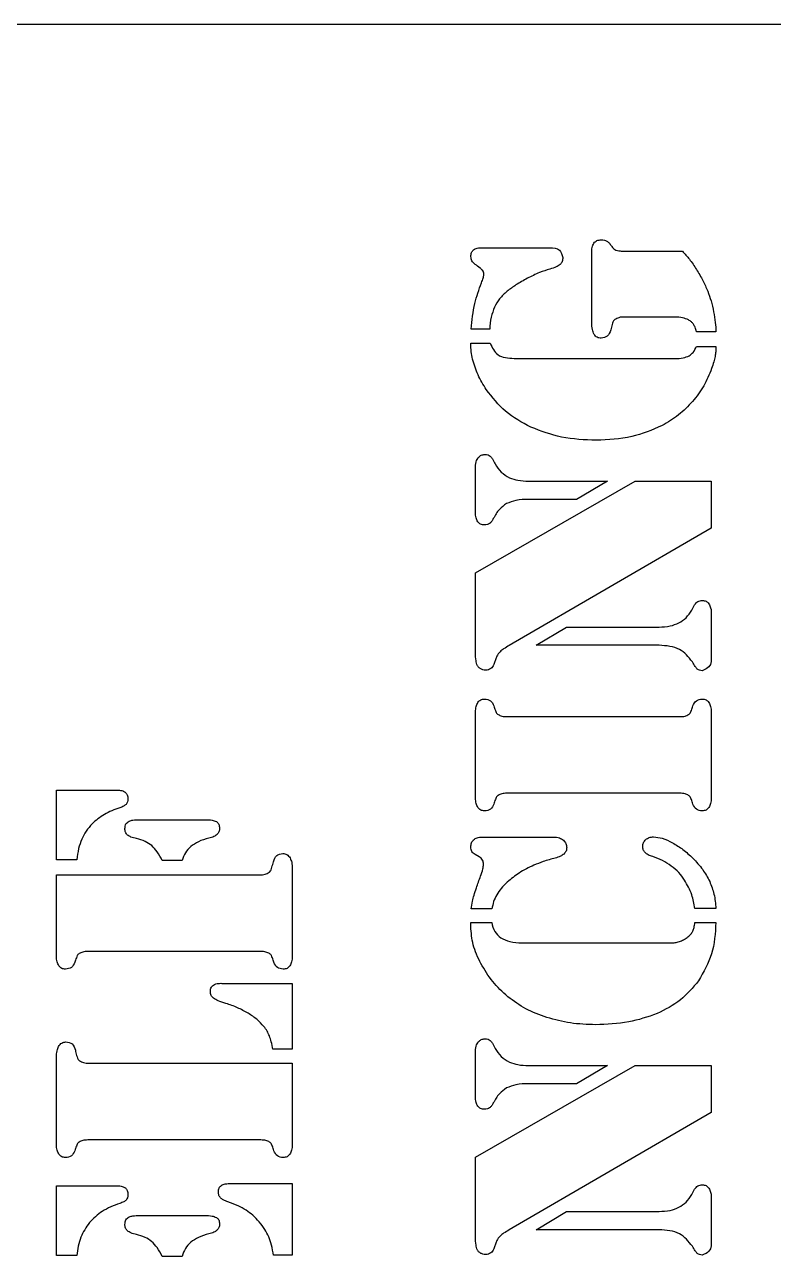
# Model space of a CAD drawing. Header units: millimetres. Extents: x -232 to 122, y -10 to 110.
# Drawn here: x -180.3 to -148.6, y 47.7 to 100 of the extents above; entities that cross this region are included whole.
import ezdxf

# ---------------------------------------------------------------- set-up
doc = ezdxf.new("R2010")
doc.units = ezdxf.units.MM
doc.layers.get('0').update_dxf_attribs({"linetype": 'CONTINUOUS'})

msp = doc.modelspace()

# ---------------------------------------------------------------- linework, layer by layer
for p, q in [((-110.519, 100), (-232.36, 100)), ((-160.923, 90.534), (-158.073, 90.534)), ((-156.286, 87.347), (-156.286, 90.27)), ((-154.938, 90.395), (-152.44, 90.395)), ((-152.755, 87.596), (-154.894, 87.596)), ((-160.615, 87.084), (-161.407, 87.084)), ((-151.018, 86.974), (-151.846, 86.974)), ((-161.414, 86.483), (-160.601, 86.483)), ((-151.846, 86.351), (-151.018, 86.351)), ((-159.575, 85.838), (-152.755, 85.838)), ((-161.216, 79.318), (-161.216, 81.15)), ((-161.216, 76.739), (-154.447, 80.637)), ((-158.96, 80.637), (-155.619, 80.637)), ((-155.619, 80.637), (-156.93, 79.86)), ((-154.447, 80.637), (-151.216, 80.637)), ((-151.216, 80.637), (-151.216, 78.637)), ((-156.93, 79.86), (-158.96, 79.86)), ((-151.216, 78.637), (-159.788, 73.662)), ((-161.216, 73.531), (-161.216, 76.739)), ((-152.044, 75.164), (-151.919, 75.384)), ((-151.216, 74.952), (-151.216, 73.259)), ((-158.645, 73.67), (-157.355, 74.446)), ((-157.355, 74.446), (-153.429, 74.446)), ((-153.429, 73.67), (-158.645, 73.67)), ((-160.337, 73.135), (-160.44, 72.857)), ((-161.216, 67.194), (-161.216, 70.842)), ((-159.883, 70.644), (-152.549, 70.644)), ((-151.216, 70.842), (-151.216, 67.194)), ((-178.996, 64.575), (-178.996, 67.527)), ((-178.996, 67.527), (-176.44, 67.527)), ((-152.549, 67.391), (-159.883, 67.391)), ((-175.48, 66.267), (-172.689, 66.267)), ((-160.952, 65.531), (-157.905, 65.531)), ((-178.139, 64.575), (-178.996, 64.575)), ((-173.663, 64.538), (-174.513, 64.538)), ((-161.062, 64.695), (-161.238, 64.791)), ((-178.996, 60.479), (-178.996, 63.93)), ((-178.996, 63.93), (-170.388, 63.93)), ((-168.996, 64.186), (-168.996, 60.479)), ((-160.52, 62.483), (-161.407, 62.483)), ((-151.018, 62.505), (-151.912, 62.505)), ((-161.421, 61.736), (-161.414, 61.904)), ((-161.414, 61.904), (-160.528, 61.904)), ((-151.912, 61.904), (-151.018, 61.904)), ((-170.33, 60.677), (-177.663, 60.677)), ((-159.245, 61.047), (-152.879, 61.047)), ((-171.978, 59.329), (-168.996, 59.329)), ((-168.996, 59.329), (-168.996, 56.531)), ((-168.996, 56.531), (-169.817, 56.531)), ((-178.996, 52.487), (-178.996, 56.194)), ((-177.612, 55.937), (-168.996, 55.937)), ((-168.996, 55.937), (-168.996, 52.487)), ((-161.216, 54.527), (-161.216, 56.358)), ((-161.216, 51.948), (-154.447, 55.846)), ((-158.96, 55.846), (-155.619, 55.846)), ((-155.619, 55.846), (-156.93, 55.069)), ((-154.447, 55.846), (-151.216, 55.846)), ((-151.216, 55.846), (-151.216, 53.846)), ((-156.93, 55.069), (-158.96, 55.069)), ((-151.216, 53.846), (-159.788, 48.871)), ((-170.33, 52.684), (-177.663, 52.684)), ((-161.216, 48.739), (-161.216, 51.948)), ((-178.996, 47.783), (-178.996, 50.736)), ((-178.996, 50.736), (-176.403, 50.736)), ((-171.582, 50.838), (-168.996, 50.838)), ((-168.996, 50.838), (-168.996, 47.791)), ((-152.044, 50.373), (-151.919, 50.593)), ((-158.645, 48.879), (-157.355, 49.655)), ((-157.355, 49.655), (-153.429, 49.655)), ((-151.216, 50.161), (-151.216, 48.468)), ((-175.48, 49.476), (-172.689, 49.476)), ((-153.429, 48.879), (-158.645, 48.879)), ((-160.337, 48.344), (-160.44, 48.065)), ((-178.139, 47.783), (-178.996, 47.783)), ((-173.663, 47.747), (-174.513, 47.747)), ((-168.996, 47.791), (-169.788, 47.791))]:
    msp.add_line(p, q)
for points, knots in [([(-161.414, 90.161), (-161.412, 90.222), (-161.407, 90.333), (-161.333, 90.414), (-161.3, 90.45)], [0, 0, 0, 0, 0.01772022, 0.03198774, 0.03198774, 0.03198774, 0.03198774]), ([(-161.3, 90.45), (-161.251, 90.474), (-161.133, 90.533), (-161, 90.534), (-160.923, 90.534)], [0, 0, 0, 0, 0.01637777, 0.03909469, 0.03909469, 0.03909469, 0.03909469]), ([(-158.073, 90.534), (-157.912, 90.527), (-157.623, 90.514), (-157.549, 90.243), (-157.517, 90.124)], [0, 0, 0, 0, 0.04299944, 0.07677077, 0.07677077, 0.07677077, 0.07677077]), ([(-156.286, 90.27), (-156.286, 90.366), (-156.285, 90.528), (-156.221, 90.675), (-156.194, 90.736)], [0, 0, 0, 0, 0.02820642, 0.04785289, 0.04785289, 0.04785289, 0.04785289]), ([(-156.194, 90.736), (-156.155, 90.775), (-156.068, 90.862), (-155.944, 90.868), (-155.876, 90.871)], [0, 0, 0, 0, 0.01614681, 0.03576398, 0.03576398, 0.03576398, 0.03576398]), ([(-155.876, 90.871), (-155.832, 90.87), (-155.752, 90.867), (-155.679, 90.832), (-155.645, 90.816)], [0, 0, 0, 0, 0.0128028, 0.02394109, 0.02394109, 0.02394109, 0.02394109]), ([(-155.645, 90.816), (-155.612, 90.792), (-155.537, 90.735), (-155.482, 90.658), (-155.451, 90.615)], [0, 0, 0, 0, 0.01222928, 0.02811847, 0.02811847, 0.02811847, 0.02811847]), ([(-155.451, 90.615), (-155.42, 90.572), (-155.368, 90.499), (-155.292, 90.451), (-155.26, 90.432)], [0, 0, 0, 0, 0.01547695, 0.02665533, 0.02665533, 0.02665533, 0.02665533]), ([(-155.26, 90.432), (-155.219, 90.421), (-155.113, 90.394), (-155.004, 90.395), (-154.938, 90.395)], [0, 0, 0, 0, 0.01275364, 0.03255499, 0.03255499, 0.03255499, 0.03255499]), ([(-161.231, 89.831), (-161.284, 89.876), (-161.387, 89.963), (-161.405, 90.097), (-161.414, 90.161)], [0, 0, 0, 0, 0.02021777, 0.03891869, 0.03891869, 0.03891869, 0.03891869]), ([(-157.517, 90.124), (-157.519, 90.062), (-157.524, 89.948), (-157.594, 89.86), (-157.626, 89.82)], [0, 0, 0, 0, 0.01806669, 0.03307731, 0.03307731, 0.03307731, 0.03307731]), ([(-152.44, 90.395), (-152.338, 90.284), (-152.117, 90.041), (-151.939, 89.764), (-151.843, 89.615)], [0, 0, 0, 0, 0.04518435, 0.09839924, 0.09839924, 0.09839924, 0.09839924]), ([(-160.919, 89.578), (-160.954, 89.61), (-161.053, 89.701), (-161.161, 89.78), (-161.231, 89.831)], [0, 0, 0, 0, 0.01413797, 0.0401288, 0.0401288, 0.0401288, 0.0401288]), ([(-160.967, 89.047), (-160.937, 89.113), (-160.887, 89.226), (-160.871, 89.348), (-160.865, 89.399)], [0, 0, 0, 0, 0.02156498, 0.03680075, 0.03680075, 0.03680075, 0.03680075]), ([(-160.865, 89.399), (-160.866, 89.434), (-160.868, 89.499), (-160.903, 89.554), (-160.919, 89.578)], [0, 0, 0, 0, 0.01043815, 0.01908416, 0.01908416, 0.01908416, 0.01908416]), ([(-158.059, 89.633), (-158.208, 89.585), (-158.538, 89.48), (-158.846, 89.323), (-159.015, 89.238)], [0, 0, 0, 0, 0.047003, 0.1036151, 0.1036151, 0.1036151, 0.1036151]), ([(-157.626, 89.82), (-157.68, 89.786), (-157.813, 89.699), (-157.966, 89.658), (-158.059, 89.633)], [0, 0, 0, 0, 0.01892532, 0.04733372, 0.04733372, 0.04733372, 0.04733372]), ([(-151.843, 89.615), (-151.748, 89.459), (-151.569, 89.162), (-151.429, 88.846), (-151.363, 88.695)], [0, 0, 0, 0, 0.0546003, 0.1038038, 0.1038038, 0.1038038, 0.1038038]), ([(-161.407, 87.084), (-161.367, 87.45), (-161.293, 88.121), (-161.069, 88.758), (-160.967, 89.047)], [0, 0, 0, 0, 0.1100325, 0.2017878, 0.2017878, 0.2017878, 0.2017878]), ([(-159.015, 89.238), (-159.18, 89.149), (-159.481, 88.987), (-159.753, 88.781), (-159.876, 88.688)], [0, 0, 0, 0, 0.0562814, 0.1022595, 0.1022595, 0.1022595, 0.1022595]), ([(-159.876, 88.688), (-159.988, 88.587), (-160.206, 88.393), (-160.346, 88.137), (-160.414, 88.014)], [0, 0, 0, 0, 0.0450042, 0.08683151, 0.08683151, 0.08683151, 0.08683151]), ([(-151.363, 88.695), (-151.313, 88.557), (-151.211, 88.271), (-151.147, 87.974), (-151.114, 87.82)], [0, 0, 0, 0, 0.04393047, 0.09110754, 0.09110754, 0.09110754, 0.09110754]), ([(-160.414, 88.014), (-160.466, 87.876), (-160.578, 87.576), (-160.602, 87.256), (-160.615, 87.084)], [0, 0, 0, 0, 0.04410486, 0.0956152, 0.0956152, 0.0956152, 0.0956152]), ([(-151.114, 87.82), (-151.086, 87.67), (-151.034, 87.39), (-151.023, 87.106), (-151.018, 86.974)], [0, 0, 0, 0, 0.04570756, 0.08524808, 0.08524808, 0.08524808, 0.08524808]), ([(-156.183, 86.86), (-156.213, 86.927), (-156.282, 87.082), (-156.284, 87.251), (-156.286, 87.347)], [0, 0, 0, 0, 0.02182175, 0.05023415, 0.05023415, 0.05023415, 0.05023415]), ([(-155.396, 87.384), (-155.406, 87.347), (-155.437, 87.236), (-155.463, 87.123), (-155.48, 87.047)], [0, 0, 0, 0, 0.01139713, 0.03474083, 0.03474083, 0.03474083, 0.03474083]), ([(-155.304, 87.487), (-155.326, 87.471), (-155.364, 87.443), (-155.386, 87.402), (-155.396, 87.384)], [0, 0, 0, 0, 0.00785659, 0.0139046, 0.0139046, 0.0139046, 0.0139046]), ([(-154.894, 87.596), (-154.978, 87.595), (-155.125, 87.593), (-155.25, 87.518), (-155.304, 87.487)], [0, 0, 0, 0, 0.02469541, 0.04312452, 0.04312452, 0.04312452, 0.04312452]), ([(-152.176, 87.472), (-152.261, 87.508), (-152.445, 87.587), (-152.646, 87.593), (-152.755, 87.596)], [0, 0, 0, 0, 0.02746175, 0.05966385, 0.05966385, 0.05966385, 0.05966385]), ([(-151.971, 87.292), (-151.998, 87.327), (-152.056, 87.399), (-152.135, 87.447), (-152.176, 87.472)], [0, 0, 0, 0, 0.01316457, 0.02744059, 0.02744059, 0.02744059, 0.02744059]), ([(-151.846, 86.974), (-151.862, 87.037), (-151.89, 87.149), (-151.946, 87.249), (-151.971, 87.292)], [0, 0, 0, 0, 0.01943768, 0.03434497, 0.03434497, 0.03434497, 0.03434497]), ([(-155.89, 86.695), (-155.95, 86.702), (-156.071, 86.717), (-156.146, 86.812), (-156.183, 86.86)], [0, 0, 0, 0, 0.01734646, 0.03489467, 0.03489467, 0.03489467, 0.03489467]), ([(-155.48, 87.047), (-155.517, 86.945), (-155.587, 86.748), (-155.792, 86.712), (-155.89, 86.695)], [0, 0, 0, 0, 0.03017055, 0.05797072, 0.05797072, 0.05797072, 0.05797072]), ([(-161.341, 85.809), (-161.362, 85.912), (-161.408, 86.135), (-161.412, 86.362), (-161.414, 86.483)], [0, 0, 0, 0, 0.03161618, 0.06792634, 0.06792634, 0.06792634, 0.06792634]), ([(-160.601, 86.483), (-160.508, 86.295), (-160.302, 85.881), (-159.832, 85.853), (-159.575, 85.838)], [0, 0, 0, 0, 0.0587278, 0.1298099, 0.1298099, 0.1298099, 0.1298099]), ([(-152.147, 85.948), (-152.088, 85.994), (-151.953, 86.101), (-151.885, 86.261), (-151.846, 86.351)], [0, 0, 0, 0, 0.02204069, 0.05096839, 0.05096839, 0.05096839, 0.05096839]), ([(-151.018, 86.351), (-151.02, 86.276), (-151.022, 86.132), (-151.044, 85.99), (-151.055, 85.923)], [0, 0, 0, 0, 0.02245482, 0.04305982, 0.04305982, 0.04305982, 0.04305982]), ([(-160.762, 84.52), (-160.887, 84.723), (-161.135, 85.128), (-161.272, 85.583), (-161.341, 85.809)], [0, 0, 0, 0, 0.0712455, 0.1418533, 0.1418533, 0.1418533, 0.1418533]), ([(-152.755, 85.838), (-152.637, 85.84), (-152.427, 85.843), (-152.232, 85.916), (-152.147, 85.948)], [0, 0, 0, 0, 0.0350893, 0.0621966, 0.0621966, 0.0621966, 0.0621966]), ([(-151.055, 85.923), (-151.072, 85.847), (-151.112, 85.672), (-151.169, 85.502), (-151.202, 85.406)], [0, 0, 0, 0, 0.02327702, 0.05371609, 0.05371609, 0.05371609, 0.05371609]), ([(-151.202, 85.406), (-151.301, 85.155), (-151.502, 84.652), (-151.838, 84.227), (-152.007, 84.014)], [0, 0, 0, 0, 0.0804872, 0.1616052, 0.1616052, 0.1616052, 0.1616052]), ([(-158.865, 82.922), (-159.244, 83.125), (-159.989, 83.524), (-160.507, 84.191), (-160.762, 84.52)], [0, 0, 0, 0, 0.127394, 0.2505025, 0.2505025, 0.2505025, 0.2505025]), ([(-152.007, 84.014), (-152.198, 83.815), (-152.583, 83.413), (-153.062, 83.131), (-153.304, 82.988)], [0, 0, 0, 0, 0.0822597, 0.1660274, 0.1660274, 0.1660274, 0.1660274]), ([(-156.095, 82.366), (-156.592, 82.385), (-157.545, 82.422), (-158.437, 82.76), (-158.865, 82.922)], [0, 0, 0, 0, 0.1479091, 0.2841373, 0.2841373, 0.2841373, 0.2841373]), ([(-153.304, 82.988), (-153.727, 82.807), (-154.618, 82.425), (-155.587, 82.386), (-156.095, 82.366)], [0, 0, 0, 0, 0.1369633, 0.2881334, 0.2881334, 0.2881334, 0.2881334]), ([(-161.216, 81.15), (-161.217, 81.256), (-161.219, 81.431), (-161.133, 81.581), (-161.099, 81.64)], [0, 0, 0, 0, 0.03109039, 0.05124095, 0.05124095, 0.05124095, 0.05124095]), ([(-161.099, 81.64), (-161.059, 81.677), (-160.979, 81.748), (-160.873, 81.759), (-160.821, 81.765)], [0, 0, 0, 0, 0.01586265, 0.03120038, 0.03120038, 0.03120038, 0.03120038]), ([(-160.821, 81.765), (-160.774, 81.764), (-160.691, 81.761), (-160.621, 81.716), (-160.59, 81.695)], [0, 0, 0, 0, 0.01357352, 0.0245144, 0.0245144, 0.0245144, 0.0245144]), ([(-160.59, 81.695), (-160.558, 81.657), (-160.475, 81.555), (-160.417, 81.436), (-160.381, 81.362)], [0, 0, 0, 0, 0.01489104, 0.03944073, 0.03944073, 0.03944073, 0.03944073]), ([(-160.381, 81.362), (-160.305, 81.24), (-160.152, 80.993), (-159.9, 80.849), (-159.773, 80.776)], [0, 0, 0, 0, 0.0423095, 0.08564322, 0.08564322, 0.08564322, 0.08564322]), ([(-159.773, 80.776), (-159.656, 80.736), (-159.393, 80.644), (-159.115, 80.64), (-158.96, 80.637)], [0, 0, 0, 0, 0.03685718, 0.08295939, 0.08295939, 0.08295939, 0.08295939]), ([(-159.901, 79.681), (-160.009, 79.604), (-160.244, 79.436), (-160.385, 79.184), (-160.462, 79.047)], [0, 0, 0, 0, 0.03917444, 0.08552655, 0.08552655, 0.08552655, 0.08552655]), ([(-158.96, 79.86), (-159.143, 79.857), (-159.468, 79.853), (-159.77, 79.733), (-159.901, 79.681)], [0, 0, 0, 0, 0.05448907, 0.09653751, 0.09653751, 0.09653751, 0.09653751]), ([(-161.125, 78.904), (-161.151, 78.959), (-161.214, 79.089), (-161.215, 79.234), (-161.216, 79.318)], [0, 0, 0, 0, 0.01811167, 0.04285123, 0.04285123, 0.04285123, 0.04285123]), ([(-160.835, 78.776), (-160.896, 78.78), (-161.009, 78.787), (-161.088, 78.867), (-161.125, 78.904)], [0, 0, 0, 0, 0.01742193, 0.03265346, 0.03265346, 0.03265346, 0.03265346]), ([(-160.462, 79.047), (-160.484, 79.002), (-160.524, 78.921), (-160.59, 78.861), (-160.619, 78.835)], [0, 0, 0, 0, 0.01506181, 0.02665279, 0.02665279, 0.02665279, 0.02665279]), ([(-160.619, 78.835), (-160.65, 78.818), (-160.718, 78.781), (-160.794, 78.778), (-160.835, 78.776)], [0, 0, 0, 0, 0.01057259, 0.02265808, 0.02265808, 0.02265808, 0.02265808]), ([(-151.919, 75.384), (-151.878, 75.44), (-151.796, 75.551), (-151.658, 75.567), (-151.59, 75.575)], [0, 0, 0, 0, 0.01981856, 0.03963004, 0.03963004, 0.03963004, 0.03963004]), ([(-151.59, 75.575), (-151.536, 75.568), (-151.426, 75.556), (-151.35, 75.476), (-151.311, 75.435)], [0, 0, 0, 0, 0.01577334, 0.03202379, 0.03202379, 0.03202379, 0.03202379]), ([(-151.311, 75.435), (-151.284, 75.376), (-151.213, 75.224), (-151.215, 75.055), (-151.216, 74.952)], [0, 0, 0, 0, 0.01931816, 0.04981439, 0.04981439, 0.04981439, 0.04981439]), ([(-152.586, 74.618), (-152.48, 74.686), (-152.259, 74.828), (-152.117, 75.049), (-152.044, 75.164)], [0, 0, 0, 0, 0.03738144, 0.07774798, 0.07774798, 0.07774798, 0.07774798]), ([(-153.429, 74.446), (-153.271, 74.451), (-152.979, 74.459), (-152.71, 74.568), (-152.586, 74.618)], [0, 0, 0, 0, 0.04690123, 0.08660535, 0.08660535, 0.08660535, 0.08660535]), ([(-161.165, 72.857), (-161.18, 72.933), (-161.222, 73.156), (-161.218, 73.382), (-161.216, 73.531)], [0, 0, 0, 0, 0.02339533, 0.06773588, 0.06773588, 0.06773588, 0.06773588]), ([(-160.176, 73.399), (-160.21, 73.361), (-160.281, 73.284), (-160.318, 73.186), (-160.337, 73.135)], [0, 0, 0, 0, 0.01510258, 0.03116955, 0.03116955, 0.03116955, 0.03116955]), ([(-159.788, 73.662), (-159.868, 73.616), (-160.004, 73.537), (-160.126, 73.439), (-160.176, 73.399)], [0, 0, 0, 0, 0.02780098, 0.04699682, 0.04699682, 0.04699682, 0.04699682]), ([(-152.015, 72.966), (-152.182, 73.171), (-152.544, 73.614), (-153.119, 73.65), (-153.429, 73.67)], [0, 0, 0, 0, 0.0760338, 0.16443, 0.16443, 0.16443, 0.16443]), ([(-151.216, 73.259), (-151.213, 73.068), (-151.208, 72.753), (-151.487, 72.638), (-151.597, 72.593)], [0, 0, 0, 0, 0.05089915, 0.08397621, 0.08397621, 0.08397621, 0.08397621]), ([(-161.015, 72.681), (-161.047, 72.704), (-161.112, 72.751), (-161.147, 72.822), (-161.165, 72.857)], [0, 0, 0, 0, 0.01188962, 0.02343318, 0.02343318, 0.02343318, 0.02343318]), ([(-160.784, 72.615), (-160.825, 72.618), (-160.906, 72.623), (-160.979, 72.662), (-161.015, 72.681)], [0, 0, 0, 0, 0.01210906, 0.02424314, 0.02424314, 0.02424314, 0.02424314]), ([(-160.571, 72.681), (-160.604, 72.662), (-160.67, 72.623), (-160.746, 72.618), (-160.784, 72.615)], [0, 0, 0, 0, 0.01122168, 0.02251481, 0.02251481, 0.02251481, 0.02251481]), ([(-160.44, 72.857), (-160.454, 72.822), (-160.484, 72.752), (-160.542, 72.705), (-160.571, 72.681)], [0, 0, 0, 0, 0.01114099, 0.0222816, 0.0222816, 0.0222816, 0.0222816]), ([(-151.806, 72.662), (-151.837, 72.699), (-151.918, 72.792), (-151.978, 72.9), (-152.015, 72.966)], [0, 0, 0, 0, 0.01431621, 0.03696363, 0.03696363, 0.03696363, 0.03696363]), ([(-151.597, 72.593), (-151.638, 72.595), (-151.714, 72.599), (-151.777, 72.642), (-151.806, 72.662)], [0, 0, 0, 0, 0.01194062, 0.02240197, 0.02240197, 0.02240197, 0.02240197]), ([(-161.216, 70.842), (-161.214, 70.921), (-161.211, 71.065), (-161.146, 71.192), (-161.117, 71.249)], [0, 0, 0, 0, 0.0234822, 0.04231246, 0.04231246, 0.04231246, 0.04231246]), ([(-161.117, 71.249), (-161.08, 71.29), (-161.005, 71.375), (-160.892, 71.386), (-160.835, 71.391)], [0, 0, 0, 0, 0.01608429, 0.03268187, 0.03268187, 0.03268187, 0.03268187]), ([(-160.835, 71.391), (-160.744, 71.379), (-160.558, 71.353), (-160.479, 71.184), (-160.44, 71.098)], [0, 0, 0, 0, 0.0259634, 0.05237779, 0.05237779, 0.05237779, 0.05237779]), ([(-160.44, 71.098), (-160.419, 71.034), (-160.387, 70.94), (-160.352, 70.846), (-160.341, 70.816)], [0, 0, 0, 0, 0.02021328, 0.02989163, 0.02989163, 0.02989163, 0.02989163]), ([(-152.092, 70.816), (-152.08, 70.846), (-152.045, 70.94), (-152.014, 71.034), (-151.993, 71.098)], [0, 0, 0, 0, 0.00967831, 0.02989162, 0.02989162, 0.02989162, 0.02989162]), ([(-151.993, 71.098), (-151.953, 71.184), (-151.874, 71.353), (-151.689, 71.379), (-151.597, 71.391)], [0, 0, 0, 0, 0.02641413, 0.05237771, 0.05237771, 0.05237771, 0.05237771]), ([(-151.597, 71.391), (-151.54, 71.386), (-151.427, 71.375), (-151.352, 71.29), (-151.315, 71.249)], [0, 0, 0, 0, 0.01659753, 0.03268198, 0.03268198, 0.03268198, 0.03268198]), ([(-151.315, 71.249), (-151.286, 71.192), (-151.222, 71.065), (-151.218, 70.921), (-151.216, 70.842)], [0, 0, 0, 0, 0.01883048, 0.04231244, 0.04231244, 0.04231244, 0.04231244]), ([(-160.341, 70.816), (-160.331, 70.802), (-160.309, 70.768), (-160.276, 70.745), (-160.256, 70.732)], [0, 0, 0, 0, 0.00511032, 0.01201815, 0.01201815, 0.01201815, 0.01201815]), ([(-160.256, 70.732), (-160.207, 70.707), (-160.09, 70.647), (-159.958, 70.645), (-159.883, 70.644)], [0, 0, 0, 0, 0.01656975, 0.03883958, 0.03883958, 0.03883958, 0.03883958]), ([(-152.549, 70.644), (-152.474, 70.645), (-152.342, 70.647), (-152.226, 70.707), (-152.176, 70.732)], [0, 0, 0, 0, 0.02226984, 0.03883953, 0.03883953, 0.03883953, 0.03883953]), ([(-152.176, 70.732), (-152.157, 70.745), (-152.123, 70.768), (-152.101, 70.802), (-152.092, 70.816)], [0, 0, 0, 0, 0.00690793, 0.01201813, 0.01201813, 0.01201813, 0.01201813]), ([(-176.44, 67.527), (-176.366, 67.526), (-176.239, 67.525), (-176.128, 67.464), (-176.081, 67.439)], [0, 0, 0, 0, 0.02154093, 0.03744125, 0.03744125, 0.03744125, 0.03744125]), ([(-176.081, 67.439), (-176.049, 67.402), (-175.978, 67.321), (-175.973, 67.213), (-175.971, 67.153)], [0, 0, 0, 0, 0.0141797, 0.03143293, 0.03143293, 0.03143293, 0.03143293]), ([(-176.048, 66.923), (-176.081, 66.895), (-176.158, 66.83), (-176.254, 66.798), (-176.308, 66.78)], [0, 0, 0, 0, 0.01294876, 0.02990419, 0.02990419, 0.02990419, 0.02990419]), ([(-175.971, 67.153), (-175.973, 67.108), (-175.977, 67.024), (-176.025, 66.955), (-176.048, 66.923)], [0, 0, 0, 0, 0.01323536, 0.02476472, 0.02476472, 0.02476472, 0.02476472]), ([(-161.117, 66.787), (-161.146, 66.844), (-161.211, 66.971), (-161.214, 67.114), (-161.216, 67.194)], [0, 0, 0, 0, 0.01883048, 0.04231244, 0.04231244, 0.04231244, 0.04231244]), ([(-160.44, 66.937), (-160.479, 66.852), (-160.558, 66.682), (-160.744, 66.657), (-160.835, 66.644)], [0, 0, 0, 0, 0.02641419, 0.05237766, 0.05237766, 0.05237766, 0.05237766]), ([(-160.341, 67.219), (-160.352, 67.189), (-160.387, 67.096), (-160.419, 67.001), (-160.44, 66.937)], [0, 0, 0, 0, 0.00967835, 0.02989163, 0.02989163, 0.02989163, 0.02989163]), ([(-160.256, 67.303), (-160.276, 67.29), (-160.309, 67.267), (-160.331, 67.234), (-160.341, 67.219)], [0, 0, 0, 0, 0.00690783, 0.01201815, 0.01201815, 0.01201815, 0.01201815]), ([(-159.883, 67.391), (-159.958, 67.39), (-160.09, 67.389), (-160.207, 67.329), (-160.256, 67.303)], [0, 0, 0, 0, 0.0222699, 0.03883959, 0.03883959, 0.03883959, 0.03883959]), ([(-152.176, 67.303), (-152.226, 67.329), (-152.342, 67.389), (-152.474, 67.39), (-152.549, 67.391)], [0, 0, 0, 0, 0.01656969, 0.03883953, 0.03883953, 0.03883953, 0.03883953]), ([(-152.092, 67.219), (-152.101, 67.234), (-152.123, 67.267), (-152.157, 67.29), (-152.176, 67.303)], [0, 0, 0, 0, 0.00511051, 0.01201824, 0.01201824, 0.01201824, 0.01201824]), ([(-151.993, 66.937), (-152.014, 67.001), (-152.045, 67.096), (-152.08, 67.189), (-152.092, 67.219)], [0, 0, 0, 0, 0.02021332, 0.02989162, 0.02989162, 0.02989162, 0.02989162]), ([(-151.597, 66.644), (-151.689, 66.657), (-151.874, 66.682), (-151.953, 66.852), (-151.993, 66.937)], [0, 0, 0, 0, 0.0259634, 0.05237779, 0.05237779, 0.05237779, 0.05237779]), ([(-151.216, 67.194), (-151.218, 67.114), (-151.222, 66.971), (-151.286, 66.844), (-151.315, 66.787)], [0, 0, 0, 0, 0.0234822, 0.04231246, 0.04231246, 0.04231246, 0.04231246]), ([(-176.967, 66.494), (-177.062, 66.435), (-177.247, 66.32), (-177.404, 66.171), (-177.48, 66.098)], [0, 0, 0, 0, 0.0335261, 0.06491896, 0.06491896, 0.06491896, 0.06491896]), ([(-176.308, 66.78), (-176.424, 66.741), (-176.652, 66.665), (-176.863, 66.55), (-176.967, 66.494)], [0, 0, 0, 0, 0.03667817, 0.07198054, 0.07198054, 0.07198054, 0.07198054]), ([(-160.835, 66.644), (-160.892, 66.65), (-161.005, 66.661), (-161.08, 66.745), (-161.117, 66.787)], [0, 0, 0, 0, 0.01659753, 0.03268198, 0.03268198, 0.03268198, 0.03268198]), ([(-151.315, 66.787), (-151.352, 66.745), (-151.427, 66.661), (-151.54, 66.65), (-151.597, 66.644)], [0, 0, 0, 0, 0.0160842, 0.0326819, 0.0326819, 0.0326819, 0.0326819]), ([(-177.48, 66.098), (-177.571, 65.997), (-177.751, 65.798), (-177.869, 65.557), (-177.927, 65.439)], [0, 0, 0, 0, 0.0407339, 0.07999528, 0.07999528, 0.07999528, 0.07999528]), ([(-176.095, 65.893), (-176.089, 65.964), (-176.077, 66.101), (-175.966, 66.178), (-175.912, 66.216)], [0, 0, 0, 0, 0.0203032, 0.0388447, 0.0388447, 0.0388447, 0.0388447]), ([(-175.989, 65.622), (-176.02, 65.659), (-176.086, 65.737), (-176.092, 65.839), (-176.095, 65.893)], [0, 0, 0, 0, 0.01402181, 0.02981448, 0.02981448, 0.02981448, 0.02981448]), ([(-175.912, 66.216), (-175.861, 66.23), (-175.72, 66.27), (-175.573, 66.268), (-175.48, 66.267)], [0, 0, 0, 0, 0.01603592, 0.04372127, 0.04372127, 0.04372127, 0.04372127]), ([(-172.689, 66.267), (-172.59, 66.267), (-172.427, 66.268), (-172.274, 66.212), (-172.213, 66.19)], [0, 0, 0, 0, 0.02918429, 0.04856123, 0.04856123, 0.04856123, 0.04856123]), ([(-172.213, 66.19), (-172.174, 66.156), (-172.09, 66.082), (-172.084, 65.969), (-172.081, 65.908)], [0, 0, 0, 0, 0.01471641, 0.03233534, 0.03233534, 0.03233534, 0.03233534]), ([(-172.081, 65.908), (-172.084, 65.856), (-172.09, 65.757), (-172.153, 65.68), (-172.183, 65.644)], [0, 0, 0, 0, 0.01523554, 0.02895091, 0.02895091, 0.02895091, 0.02895091]), ([(-177.927, 65.439), (-177.975, 65.308), (-178.077, 65.028), (-178.118, 64.732), (-178.139, 64.575)], [0, 0, 0, 0, 0.04164271, 0.089248, 0.089248, 0.089248, 0.089248]), ([(-175.604, 65.468), (-175.685, 65.486), (-175.823, 65.515), (-175.94, 65.591), (-175.989, 65.622)], [0, 0, 0, 0, 0.0244909, 0.041722, 0.041722, 0.041722, 0.041722]), ([(-174.956, 65.172), (-175.047, 65.235), (-175.245, 65.374), (-175.479, 65.435), (-175.604, 65.468)], [0, 0, 0, 0, 0.0331105, 0.07179915, 0.07179915, 0.07179915, 0.07179915]), ([(-172.528, 65.49), (-172.681, 65.447), (-172.959, 65.368), (-173.197, 65.205), (-173.304, 65.131)], [0, 0, 0, 0, 0.04732268, 0.08605392, 0.08605392, 0.08605392, 0.08605392]), ([(-172.183, 65.644), (-172.228, 65.613), (-172.332, 65.54), (-172.456, 65.508), (-172.528, 65.49)], [0, 0, 0, 0, 0.01621064, 0.03798776, 0.03798776, 0.03798776, 0.03798776]), ([(-161.414, 65.12), (-161.41, 65.181), (-161.404, 65.295), (-161.331, 65.383), (-161.297, 65.424)], [0, 0, 0, 0, 0.01773464, 0.03335553, 0.03335553, 0.03335553, 0.03335553]), ([(-161.297, 65.424), (-161.25, 65.455), (-161.146, 65.524), (-161.021, 65.528), (-160.952, 65.531)], [0, 0, 0, 0, 0.01651723, 0.03665645, 0.03665645, 0.03665645, 0.03665645]), ([(-157.905, 65.531), (-157.818, 65.528), (-157.662, 65.524), (-157.535, 65.437), (-157.48, 65.399)], [0, 0, 0, 0, 0.02548884, 0.04534337, 0.04534337, 0.04534337, 0.04534337]), ([(-157.48, 65.399), (-157.441, 65.354), (-157.367, 65.267), (-157.354, 65.154), (-157.348, 65.098)], [0, 0, 0, 0, 0.01722497, 0.03349667, 0.03349667, 0.03349667, 0.03349667]), ([(-154.125, 65.135), (-154.119, 65.191), (-154.108, 65.304), (-154.031, 65.387), (-153.993, 65.428)], [0, 0, 0, 0, 0.01645081, 0.03293441, 0.03293441, 0.03293441, 0.03293441]), ([(-153.993, 65.428), (-153.945, 65.462), (-153.847, 65.533), (-153.725, 65.541), (-153.663, 65.545)], [0, 0, 0, 0, 0.01724441, 0.03561154, 0.03561154, 0.03561154, 0.03561154]), ([(-153.663, 65.545), (-153.54, 65.53), (-153.258, 65.496), (-153.006, 65.366), (-152.865, 65.292)], [0, 0, 0, 0, 0.03699058, 0.08435576, 0.08435576, 0.08435576, 0.08435576]), ([(-174.513, 64.538), (-174.577, 64.668), (-174.693, 64.901), (-174.875, 65.088), (-174.956, 65.172)], [0, 0, 0, 0, 0.04310564, 0.07774604, 0.07774604, 0.07774604, 0.07774604]), ([(-173.304, 65.131), (-173.387, 65.049), (-173.556, 64.881), (-173.627, 64.654), (-173.663, 64.538)], [0, 0, 0, 0, 0.03454627, 0.07029108, 0.07029108, 0.07029108, 0.07029108]), ([(-169.795, 64.487), (-169.76, 64.589), (-169.694, 64.786), (-169.49, 64.821), (-169.392, 64.838)], [0, 0, 0, 0, 0.02990715, 0.05753378, 0.05753378, 0.05753378, 0.05753378]), ([(-169.392, 64.838), (-169.331, 64.829), (-169.202, 64.809), (-169.125, 64.703), (-169.084, 64.648)], [0, 0, 0, 0, 0.01786249, 0.03755456, 0.03755456, 0.03755456, 0.03755456]), ([(-161.238, 64.791), (-161.289, 64.829), (-161.399, 64.91), (-161.409, 65.047), (-161.414, 65.12)], [0, 0, 0, 0, 0.01826443, 0.03906368, 0.03906368, 0.03906368, 0.03906368]), ([(-157.462, 64.816), (-157.51, 64.781), (-157.622, 64.701), (-157.756, 64.665), (-157.832, 64.644)], [0, 0, 0, 0, 0.01775584, 0.04109753, 0.04109753, 0.04109753, 0.04109753]), ([(-157.348, 65.098), (-157.352, 65.043), (-157.36, 64.937), (-157.428, 64.856), (-157.462, 64.816)], [0, 0, 0, 0, 0.01609478, 0.03110679, 0.03110679, 0.03110679, 0.03110679]), ([(-154.026, 64.875), (-154.055, 64.911), (-154.115, 64.988), (-154.121, 65.085), (-154.125, 65.135)], [0, 0, 0, 0, 0.01364012, 0.02840879, 0.02840879, 0.02840879, 0.02840879]), ([(-153.692, 64.703), (-153.761, 64.725), (-153.882, 64.764), (-153.983, 64.842), (-154.026, 64.875)], [0, 0, 0, 0, 0.02157947, 0.03776174, 0.03776174, 0.03776174, 0.03776174]), ([(-152.865, 65.292), (-152.71, 65.201), (-152.399, 65.017), (-152.134, 64.769), (-152, 64.644)], [0, 0, 0, 0, 0.0534983, 0.1083479, 0.1083479, 0.1083479, 0.1083479]), ([(-169.886, 64.15), (-169.876, 64.186), (-169.843, 64.298), (-169.814, 64.411), (-169.795, 64.487)], [0, 0, 0, 0, 0.01144706, 0.03492495, 0.03492495, 0.03492495, 0.03492495]), ([(-169.084, 64.648), (-169.059, 64.587), (-168.997, 64.44), (-168.997, 64.28), (-168.996, 64.186)], [0, 0, 0, 0, 0.0196379, 0.04738116, 0.04738116, 0.04738116, 0.04738116]), ([(-160.872, 64.373), (-160.88, 64.44), (-160.897, 64.575), (-161.007, 64.655), (-161.062, 64.695)], [0, 0, 0, 0, 0.01927887, 0.03897075, 0.03897075, 0.03897075, 0.03897075]), ([(-161.004, 63.875), (-160.966, 63.978), (-160.907, 64.14), (-160.881, 64.31), (-160.872, 64.373)], [0, 0, 0, 0, 0.03266836, 0.05163831, 0.05163831, 0.05163831, 0.05163831]), ([(-158.74, 64.344), (-158.956, 64.24), (-159.36, 64.045), (-159.706, 63.759), (-159.868, 63.626)], [0, 0, 0, 0, 0.0714503, 0.1341635, 0.1341635, 0.1341635, 0.1341635]), ([(-157.832, 64.644), (-158.005, 64.597), (-158.313, 64.513), (-158.61, 64.395), (-158.74, 64.344)], [0, 0, 0, 0, 0.05383898, 0.09574672, 0.09574672, 0.09574672, 0.09574672]), ([(-152.912, 64.307), (-153.034, 64.39), (-153.277, 64.555), (-153.554, 64.653), (-153.692, 64.703)], [0, 0, 0, 0, 0.04383692, 0.08779531, 0.08779531, 0.08779531, 0.08779531]), ([(-152.344, 63.706), (-152.423, 63.817), (-152.584, 64.044), (-152.801, 64.218), (-152.912, 64.307)], [0, 0, 0, 0, 0.04039134, 0.08301704, 0.08301704, 0.08301704, 0.08301704]), ([(-152, 64.644), (-151.852, 64.487), (-151.569, 64.187), (-151.374, 63.824), (-151.282, 63.651)], [0, 0, 0, 0, 0.0646124, 0.1229895, 0.1229895, 0.1229895, 0.1229895]), ([(-170.388, 63.93), (-170.304, 63.931), (-170.157, 63.933), (-170.032, 64.008), (-169.978, 64.04)], [0, 0, 0, 0, 0.02469541, 0.0431246, 0.0431246, 0.0431246, 0.0431246]), ([(-169.978, 64.04), (-169.957, 64.057), (-169.919, 64.088), (-169.896, 64.131), (-169.886, 64.15)], [0, 0, 0, 0, 0.00822601, 0.0144292, 0.0144292, 0.0144292, 0.0144292]), ([(-161.282, 63.065), (-161.248, 63.17), (-161.161, 63.442), (-161.064, 63.71), (-161.004, 63.875)], [0, 0, 0, 0, 0.03304254, 0.08561221, 0.08561221, 0.08561221, 0.08561221]), ([(-159.868, 63.626), (-159.958, 63.539), (-160.128, 63.374), (-160.258, 63.176), (-160.319, 63.084)], [0, 0, 0, 0, 0.03750168, 0.07068392, 0.07068392, 0.07068392, 0.07068392]), ([(-151.912, 62.505), (-151.945, 62.704), (-152.015, 63.13), (-152.23, 63.506), (-152.344, 63.706)], [0, 0, 0, 0, 0.0600336, 0.1285916, 0.1285916, 0.1285916, 0.1285916]), ([(-151.282, 63.651), (-151.212, 63.473), (-151.068, 63.104), (-151.035, 62.709), (-151.018, 62.505)], [0, 0, 0, 0, 0.057136, 0.1182013, 0.1182013, 0.1182013, 0.1182013]), ([(-161.407, 62.483), (-161.388, 62.592), (-161.355, 62.788), (-161.305, 62.98), (-161.282, 63.065)], [0, 0, 0, 0, 0.03306639, 0.05958533, 0.05958533, 0.05958533, 0.05958533]), ([(-160.319, 63.084), (-160.367, 62.99), (-160.464, 62.8), (-160.501, 62.59), (-160.52, 62.483)], [0, 0, 0, 0, 0.03135355, 0.06367557, 0.06367557, 0.06367557, 0.06367557]), ([(-160.989, 60.164), (-161.115, 60.427), (-161.354, 60.925), (-161.4, 61.475), (-161.421, 61.736)], [0, 0, 0, 0, 0.0864372, 0.1642063, 0.1642063, 0.1642063, 0.1642063]), ([(-160.528, 61.904), (-160.497, 61.771), (-160.439, 61.514), (-160.242, 61.342), (-160.147, 61.259)], [0, 0, 0, 0, 0.03984754, 0.07664216, 0.07664216, 0.07664216, 0.07664216]), ([(-151.996, 61.545), (-151.977, 61.597), (-151.933, 61.712), (-151.92, 61.836), (-151.912, 61.904)], [0, 0, 0, 0, 0.01641957, 0.03700061, 0.03700061, 0.03700061, 0.03700061]), ([(-151.018, 61.904), (-151.046, 61.451), (-151.099, 60.569), (-151.543, 59.806), (-151.758, 59.435)], [0, 0, 0, 0, 0.1340662, 0.2609484, 0.2609484, 0.2609484, 0.2609484]), ([(-160.147, 61.259), (-160.021, 61.198), (-159.738, 61.058), (-159.422, 61.051), (-159.245, 61.047)], [0, 0, 0, 0, 0.04146246, 0.09356536, 0.09356536, 0.09356536, 0.09356536]), ([(-152.524, 61.117), (-152.465, 61.141), (-152.351, 61.187), (-152.253, 61.261), (-152.205, 61.296)], [0, 0, 0, 0, 0.01905338, 0.03670684, 0.03670684, 0.03670684, 0.03670684]), ([(-152.205, 61.296), (-152.161, 61.334), (-152.077, 61.406), (-152.022, 61.501), (-151.996, 61.545)], [0, 0, 0, 0, 0.01742163, 0.03271225, 0.03271225, 0.03271225, 0.03271225]), ([(-177.663, 60.677), (-177.739, 60.676), (-177.87, 60.674), (-177.987, 60.615), (-178.037, 60.589)], [0, 0, 0, 0, 0.02226984, 0.03883983, 0.03883983, 0.03883983, 0.03883983]), ([(-169.956, 60.589), (-170.006, 60.615), (-170.122, 60.674), (-170.254, 60.676), (-170.33, 60.677)], [0, 0, 0, 0, 0.01656988, 0.03883978, 0.03883978, 0.03883978, 0.03883978]), ([(-152.879, 61.047), (-152.821, 61.05), (-152.699, 61.057), (-152.584, 61.096), (-152.524, 61.117)], [0, 0, 0, 0, 0.017395, 0.03635114, 0.03635114, 0.03635114, 0.03635114]), ([(-178.897, 60.073), (-178.926, 60.129), (-178.991, 60.257), (-178.994, 60.4), (-178.996, 60.479)], [0, 0, 0, 0, 0.01882982, 0.04231202, 0.04231202, 0.04231202, 0.04231202]), ([(-178.22, 60.223), (-178.26, 60.137), (-178.339, 59.968), (-178.524, 59.942), (-178.615, 59.93)], [0, 0, 0, 0, 0.02641419, 0.05237766, 0.05237766, 0.05237766, 0.05237766]), ([(-178.121, 60.505), (-178.132, 60.475), (-178.168, 60.382), (-178.199, 60.287), (-178.22, 60.223)], [0, 0, 0, 0, 0.00967857, 0.02989207, 0.02989207, 0.02989207, 0.02989207]), ([(-178.037, 60.589), (-178.056, 60.576), (-178.089, 60.553), (-178.112, 60.519), (-178.121, 60.505)], [0, 0, 0, 0, 0.00690763, 0.01201776, 0.01201776, 0.01201776, 0.01201776]), ([(-169.872, 60.505), (-169.881, 60.519), (-169.903, 60.553), (-169.937, 60.576), (-169.956, 60.589)], [0, 0, 0, 0, 0.00511015, 0.01201778, 0.01201778, 0.01201778, 0.01201778]), ([(-169.773, 60.223), (-169.794, 60.287), (-169.825, 60.382), (-169.86, 60.475), (-169.872, 60.505)], [0, 0, 0, 0, 0.02021351, 0.02989208, 0.02989208, 0.02989208, 0.02989208]), ([(-169.377, 59.93), (-169.469, 59.942), (-169.654, 59.968), (-169.733, 60.137), (-169.773, 60.223)], [0, 0, 0, 0, 0.02596347, 0.05237766, 0.05237766, 0.05237766, 0.05237766]), ([(-168.996, 60.479), (-168.998, 60.4), (-169.002, 60.257), (-169.067, 60.129), (-169.095, 60.073)], [0, 0, 0, 0, 0.0234822, 0.04231204, 0.04231204, 0.04231204, 0.04231204]), ([(-159.846, 58.761), (-160.072, 58.966), (-160.523, 59.377), (-160.833, 59.902), (-160.989, 60.164)], [0, 0, 0, 0, 0.0908492, 0.1818523, 0.1818523, 0.1818523, 0.1818523]), ([(-178.615, 59.93), (-178.673, 59.935), (-178.785, 59.946), (-178.861, 60.031), (-178.897, 60.073)], [0, 0, 0, 0, 0.0165977, 0.03268222, 0.03268222, 0.03268222, 0.03268222]), ([(-169.095, 60.073), (-169.132, 60.031), (-169.207, 59.946), (-169.32, 59.935), (-169.377, 59.93)], [0, 0, 0, 0, 0.01608456, 0.03268217, 0.03268217, 0.03268217, 0.03268217]), ([(-172.469, 58.985), (-172.462, 59.048), (-172.45, 59.173), (-172.35, 59.248), (-172.3, 59.285)], [0, 0, 0, 0, 0.01825811, 0.0358728, 0.0358728, 0.0358728, 0.0358728]), ([(-172.3, 59.285), (-172.26, 59.298), (-172.156, 59.331), (-172.046, 59.33), (-171.978, 59.329)], [0, 0, 0, 0, 0.01252938, 0.03270587, 0.03270587, 0.03270587, 0.03270587]), ([(-151.758, 59.435), (-151.997, 59.145), (-152.482, 58.556), (-153.166, 58.216), (-153.513, 58.043)], [0, 0, 0, 0, 0.1113563, 0.2262111, 0.2262111, 0.2262111, 0.2262111]), ([(-172.341, 58.695), (-172.378, 58.734), (-172.457, 58.814), (-172.465, 58.926), (-172.469, 58.985)], [0, 0, 0, 0, 0.01551749, 0.03257967, 0.03257967, 0.03257967, 0.03257967]), ([(-171.81, 58.479), (-171.923, 58.512), (-172.109, 58.564), (-172.276, 58.659), (-172.341, 58.695)], [0, 0, 0, 0, 0.03527179, 0.0575141, 0.0575141, 0.0575141, 0.0575141]), ([(-158.187, 57.879), (-158.492, 57.989), (-159.087, 58.204), (-159.597, 58.579), (-159.846, 58.761)], [0, 0, 0, 0, 0.0967526, 0.1888217, 0.1888217, 0.1888217, 0.1888217]), ([(-170.865, 58.062), (-171.012, 58.144), (-171.314, 58.312), (-171.642, 58.423), (-171.81, 58.479)], [0, 0, 0, 0, 0.0505423, 0.103511, 0.103511, 0.103511, 0.103511]), ([(-170.198, 57.498), (-170.29, 57.6), (-170.486, 57.819), (-170.733, 57.978), (-170.865, 58.062)], [0, 0, 0, 0, 0.04118621, 0.08768534, 0.08768534, 0.08768534, 0.08768534]), ([(-153.513, 58.043), (-153.911, 57.907), (-154.756, 57.616), (-155.651, 57.589), (-156.125, 57.575)], [0, 0, 0, 0, 0.1254506, 0.2666888, 0.2666888, 0.2666888, 0.2666888]), ([(-169.963, 57.098), (-169.994, 57.168), (-170.056, 57.31), (-170.15, 57.434), (-170.198, 57.498)], [0, 0, 0, 0, 0.02269035, 0.04644223, 0.04644223, 0.04644223, 0.04644223]), ([(-156.125, 57.575), (-156.483, 57.586), (-157.182, 57.608), (-157.858, 57.79), (-158.187, 57.879)], [0, 0, 0, 0, 0.107138, 0.2090799, 0.2090799, 0.2090799, 0.2090799]), ([(-169.817, 56.531), (-169.837, 56.638), (-169.874, 56.831), (-169.936, 57.017), (-169.963, 57.098)], [0, 0, 0, 0, 0.03288749, 0.05869446, 0.05869446, 0.05869446, 0.05869446]), ([(-161.099, 56.849), (-161.059, 56.886), (-160.979, 56.957), (-160.873, 56.968), (-160.821, 56.974)], [0, 0, 0, 0, 0.01586236, 0.0312001, 0.0312001, 0.0312001, 0.0312001]), ([(-160.821, 56.974), (-160.774, 56.972), (-160.691, 56.97), (-160.621, 56.924), (-160.59, 56.904)], [0, 0, 0, 0, 0.01357352, 0.0245144, 0.0245144, 0.0245144, 0.0245144]), ([(-178.996, 56.194), (-178.996, 56.287), (-178.995, 56.447), (-178.934, 56.594), (-178.908, 56.655)], [0, 0, 0, 0, 0.02774279, 0.0473807, 0.0473807, 0.0473807, 0.0473807]), ([(-178.908, 56.655), (-178.868, 56.711), (-178.791, 56.816), (-178.662, 56.836), (-178.601, 56.846)], [0, 0, 0, 0, 0.01969192, 0.03755444, 0.03755444, 0.03755444, 0.03755444]), ([(-178.601, 56.846), (-178.503, 56.829), (-178.299, 56.794), (-178.233, 56.596), (-178.198, 56.494)], [0, 0, 0, 0, 0.02762648, 0.05753391, 0.05753391, 0.05753391, 0.05753391]), ([(-178.198, 56.494), (-178.181, 56.418), (-178.156, 56.304), (-178.121, 56.193), (-178.11, 56.157)], [0, 0, 0, 0, 0.02336599, 0.03483858, 0.03483858, 0.03483858, 0.03483858]), ([(-161.216, 56.358), (-161.217, 56.465), (-161.219, 56.64), (-161.133, 56.79), (-161.099, 56.849)], [0, 0, 0, 0, 0.03109086, 0.05124142, 0.05124142, 0.05124142, 0.05124142]), ([(-160.59, 56.904), (-160.558, 56.866), (-160.475, 56.763), (-160.417, 56.645), (-160.381, 56.571)], [0, 0, 0, 0, 0.01489104, 0.03944032, 0.03944032, 0.03944032, 0.03944032]), ([(-160.381, 56.571), (-160.305, 56.449), (-160.152, 56.202), (-159.9, 56.058), (-159.773, 55.985)], [0, 0, 0, 0, 0.04230931, 0.08564317, 0.08564317, 0.08564317, 0.08564317]), ([(-178.11, 56.157), (-178.1, 56.139), (-178.077, 56.097), (-178.042, 56.065), (-178.022, 56.047)], [0, 0, 0, 0, 0.00625137, 0.01415243, 0.01415243, 0.01415243, 0.01415243]), ([(-178.022, 56.047), (-177.967, 56.015), (-177.841, 55.942), (-177.695, 55.939), (-177.612, 55.937)], [0, 0, 0, 0, 0.01875738, 0.04308883, 0.04308883, 0.04308883, 0.04308883]), ([(-159.773, 55.985), (-159.656, 55.944), (-159.393, 55.853), (-159.115, 55.848), (-158.96, 55.846)], [0, 0, 0, 0, 0.03685739, 0.08295957, 0.08295957, 0.08295957, 0.08295957]), ([(-159.901, 54.89), (-160.009, 54.813), (-160.244, 54.645), (-160.385, 54.393), (-160.462, 54.256)], [0, 0, 0, 0, 0.03917475, 0.08552685, 0.08552685, 0.08552685, 0.08552685]), ([(-158.96, 55.069), (-159.143, 55.066), (-159.468, 55.061), (-159.77, 54.942), (-159.901, 54.89)], [0, 0, 0, 0, 0.05448907, 0.09653736, 0.09653736, 0.09653736, 0.09653736]), ([(-161.125, 54.113), (-161.151, 54.168), (-161.214, 54.298), (-161.215, 54.443), (-161.216, 54.527)], [0, 0, 0, 0, 0.01811101, 0.0428508, 0.0428508, 0.0428508, 0.0428508]), ([(-160.835, 53.985), (-160.896, 53.989), (-161.009, 53.996), (-161.088, 54.076), (-161.125, 54.113)], [0, 0, 0, 0, 0.01742188, 0.03265356, 0.03265356, 0.03265356, 0.03265356]), ([(-160.619, 54.043), (-160.65, 54.026), (-160.718, 53.99), (-160.794, 53.986), (-160.835, 53.985)], [0, 0, 0, 0, 0.01057239, 0.02265788, 0.02265788, 0.02265788, 0.02265788]), ([(-160.462, 54.256), (-160.484, 54.21), (-160.524, 54.13), (-160.59, 54.07), (-160.619, 54.043)], [0, 0, 0, 0, 0.01506181, 0.02665279, 0.02665279, 0.02665279, 0.02665279]), ([(-178.897, 52.08), (-178.926, 52.137), (-178.991, 52.264), (-178.994, 52.407), (-178.996, 52.487)], [0, 0, 0, 0, 0.01883026, 0.04231246, 0.04231246, 0.04231246, 0.04231246]), ([(-178.121, 52.512), (-178.132, 52.482), (-178.168, 52.389), (-178.199, 52.294), (-178.22, 52.23)], [0, 0, 0, 0, 0.00967835, 0.02989163, 0.02989163, 0.02989163, 0.02989163]), ([(-178.037, 52.596), (-178.056, 52.583), (-178.089, 52.561), (-178.112, 52.527), (-178.121, 52.512)], [0, 0, 0, 0, 0.00690778, 0.01201791, 0.01201791, 0.01201791, 0.01201791]), ([(-177.663, 52.684), (-177.739, 52.683), (-177.87, 52.682), (-177.987, 52.622), (-178.037, 52.596)], [0, 0, 0, 0, 0.02226984, 0.03883973, 0.03883973, 0.03883973, 0.03883973]), ([(-169.956, 52.596), (-170.006, 52.622), (-170.122, 52.682), (-170.254, 52.683), (-170.33, 52.684)], [0, 0, 0, 0, 0.01656979, 0.03883968, 0.03883968, 0.03883968, 0.03883968]), ([(-169.872, 52.512), (-169.881, 52.527), (-169.903, 52.561), (-169.937, 52.583), (-169.956, 52.596)], [0, 0, 0, 0, 0.00511015, 0.01201793, 0.01201793, 0.01201793, 0.01201793]), ([(-169.773, 52.23), (-169.794, 52.294), (-169.825, 52.389), (-169.86, 52.482), (-169.872, 52.512)], [0, 0, 0, 0, 0.02021329, 0.02989164, 0.02989164, 0.02989164, 0.02989164]), ([(-168.996, 52.487), (-168.998, 52.407), (-169.002, 52.264), (-169.067, 52.137), (-169.095, 52.08)], [0, 0, 0, 0, 0.0234822, 0.04231247, 0.04231247, 0.04231247, 0.04231247]), ([(-178.615, 51.937), (-178.673, 51.943), (-178.785, 51.954), (-178.861, 52.038), (-178.897, 52.08)], [0, 0, 0, 0, 0.0165977, 0.0326819, 0.0326819, 0.0326819, 0.0326819]), ([(-178.22, 52.23), (-178.26, 52.145), (-178.339, 51.975), (-178.524, 51.95), (-178.615, 51.937)], [0, 0, 0, 0, 0.02641419, 0.05237766, 0.05237766, 0.05237766, 0.05237766]), ([(-169.377, 51.937), (-169.469, 51.95), (-169.654, 51.975), (-169.733, 52.145), (-169.773, 52.23)], [0, 0, 0, 0, 0.02596347, 0.05237766, 0.05237766, 0.05237766, 0.05237766]), ([(-169.095, 52.08), (-169.132, 52.038), (-169.207, 51.954), (-169.32, 51.943), (-169.377, 51.937)], [0, 0, 0, 0, 0.01608424, 0.03268186, 0.03268186, 0.03268186, 0.03268186]), ([(-176.403, 50.736), (-176.336, 50.735), (-176.218, 50.733), (-176.117, 50.673), (-176.073, 50.648)], [0, 0, 0, 0, 0.0197199, 0.03462729, 0.03462729, 0.03462729, 0.03462729]), ([(-172.125, 50.472), (-172.122, 50.533), (-172.117, 50.645), (-172.039, 50.723), (-172.004, 50.758)], [0, 0, 0, 0, 0.01765968, 0.03204747, 0.03204747, 0.03204747, 0.03204747]), ([(-172.004, 50.758), (-171.949, 50.781), (-171.815, 50.838), (-171.669, 50.838), (-171.582, 50.838)], [0, 0, 0, 0, 0.01764264, 0.04327139, 0.04327139, 0.04327139, 0.04327139]), ([(-151.919, 50.593), (-151.878, 50.648), (-151.796, 50.759), (-151.658, 50.775), (-151.59, 50.783)], [0, 0, 0, 0, 0.01981839, 0.03962992, 0.03962992, 0.03962992, 0.03962992]), ([(-151.59, 50.783), (-151.536, 50.777), (-151.426, 50.765), (-151.35, 50.685), (-151.311, 50.644)], [0, 0, 0, 0, 0.01577334, 0.03202409, 0.03202409, 0.03202409, 0.03202409]), ([(-176.073, 50.648), (-176.043, 50.612), (-175.977, 50.531), (-175.973, 50.427), (-175.971, 50.369)], [0, 0, 0, 0, 0.01371558, 0.03039736, 0.03039736, 0.03039736, 0.03039736]), ([(-175.971, 50.369), (-175.972, 50.322), (-175.973, 50.237), (-176.018, 50.166), (-176.037, 50.135)], [0, 0, 0, 0, 0.01401662, 0.02474776, 0.02474776, 0.02474776, 0.02474776]), ([(-172.04, 50.23), (-172.065, 50.264), (-172.117, 50.335), (-172.122, 50.425), (-172.125, 50.472)], [0, 0, 0, 0, 0.01220294, 0.02609973, 0.02609973, 0.02609973, 0.02609973]), ([(-171.722, 50.062), (-171.79, 50.085), (-171.905, 50.125), (-172.001, 50.2), (-172.04, 50.23)], [0, 0, 0, 0, 0.02134402, 0.03625843, 0.03625843, 0.03625843, 0.03625843]), ([(-152.586, 49.827), (-152.48, 49.895), (-152.259, 50.037), (-152.117, 50.258), (-152.044, 50.373)], [0, 0, 0, 0, 0.03738158, 0.07774793, 0.07774793, 0.07774793, 0.07774793]), ([(-151.311, 50.644), (-151.284, 50.585), (-151.213, 50.433), (-151.215, 50.264), (-151.216, 50.161)], [0, 0, 0, 0, 0.01931794, 0.04981393, 0.04981393, 0.04981393, 0.04981393]), ([(-176.308, 49.996), (-176.569, 49.899), (-177.059, 49.716), (-177.431, 49.35), (-177.604, 49.179)], [0, 0, 0, 0, 0.0824049, 0.1547951, 0.1547951, 0.1547951, 0.1547951]), ([(-176.037, 50.135), (-176.069, 50.109), (-176.15, 50.046), (-176.249, 50.015), (-176.308, 49.996)], [0, 0, 0, 0, 0.01234872, 0.03068017, 0.03068017, 0.03068017, 0.03068017]), ([(-170.956, 49.706), (-171.067, 49.77), (-171.311, 49.911), (-171.576, 50.008), (-171.722, 50.062)], [0, 0, 0, 0, 0.03823082, 0.08453583, 0.08453583, 0.08453583, 0.08453583]), ([(-170.396, 49.205), (-170.484, 49.303), (-170.653, 49.49), (-170.858, 49.636), (-170.956, 49.706)], [0, 0, 0, 0, 0.03950287, 0.07542112, 0.07542112, 0.07542112, 0.07542112]), ([(-153.429, 49.655), (-153.271, 49.66), (-152.979, 49.668), (-152.71, 49.777), (-152.586, 49.827)], [0, 0, 0, 0, 0.04690123, 0.08660512, 0.08660512, 0.08660512, 0.08660512]), ([(-177.604, 49.179), (-177.739, 48.979), (-178.024, 48.556), (-178.099, 48.05), (-178.139, 47.783)], [0, 0, 0, 0, 0.0713889, 0.15114, 0.15114, 0.15114, 0.15114]), ([(-176.095, 49.102), (-176.089, 49.173), (-176.077, 49.31), (-175.966, 49.387), (-175.912, 49.424)], [0, 0, 0, 0, 0.02030331, 0.0388449, 0.0388449, 0.0388449, 0.0388449]), ([(-175.912, 49.424), (-175.861, 49.439), (-175.72, 49.479), (-175.573, 49.477), (-175.48, 49.476)], [0, 0, 0, 0, 0.01603586, 0.04372122, 0.04372122, 0.04372122, 0.04372122]), ([(-172.689, 49.476), (-172.59, 49.476), (-172.427, 49.477), (-172.274, 49.421), (-172.213, 49.399)], [0, 0, 0, 0, 0.02918429, 0.04856123, 0.04856123, 0.04856123, 0.04856123]), ([(-172.213, 49.399), (-172.174, 49.365), (-172.09, 49.291), (-172.084, 49.178), (-172.081, 49.117)], [0, 0, 0, 0, 0.01471632, 0.03233514, 0.03233514, 0.03233514, 0.03233514]), ([(-169.993, 48.578), (-170.045, 48.685), (-170.154, 48.909), (-170.312, 49.103), (-170.396, 49.205)], [0, 0, 0, 0, 0.03539647, 0.07470051, 0.07470051, 0.07470051, 0.07470051]), ([(-175.989, 48.831), (-176.02, 48.868), (-176.086, 48.946), (-176.092, 49.048), (-176.095, 49.102)], [0, 0, 0, 0, 0.01402171, 0.02981438, 0.02981438, 0.02981438, 0.02981438]), ([(-175.604, 48.677), (-175.685, 48.694), (-175.823, 48.724), (-175.94, 48.8), (-175.989, 48.831)], [0, 0, 0, 0, 0.02449097, 0.04172195, 0.04172195, 0.04172195, 0.04172195]), ([(-174.96, 48.377), (-175.051, 48.441), (-175.248, 48.58), (-175.48, 48.643), (-175.604, 48.677)], [0, 0, 0, 0, 0.0333339, 0.07161751, 0.07161751, 0.07161751, 0.07161751]), ([(-172.528, 48.699), (-172.681, 48.658), (-172.96, 48.582), (-173.197, 48.418), (-173.304, 48.344)], [0, 0, 0, 0, 0.04717399, 0.08595349, 0.08595349, 0.08595349, 0.08595349]), ([(-172.183, 48.853), (-172.228, 48.822), (-172.332, 48.748), (-172.456, 48.717), (-172.528, 48.699)], [0, 0, 0, 0, 0.01621064, 0.03798776, 0.03798776, 0.03798776, 0.03798776]), ([(-172.081, 49.117), (-172.084, 49.064), (-172.09, 48.965), (-172.153, 48.889), (-172.183, 48.853)], [0, 0, 0, 0, 0.01523554, 0.0289511, 0.0289511, 0.0289511, 0.0289511]), ([(-161.165, 48.065), (-161.18, 48.142), (-161.222, 48.364), (-161.218, 48.591), (-161.216, 48.739)], [0, 0, 0, 0, 0.02339533, 0.06773612, 0.06773612, 0.06773612, 0.06773612]), ([(-160.176, 48.607), (-160.21, 48.57), (-160.281, 48.493), (-160.318, 48.394), (-160.337, 48.344)], [0, 0, 0, 0, 0.01510295, 0.03117014, 0.03117014, 0.03117014, 0.03117014]), ([(-159.788, 48.871), (-159.868, 48.825), (-160.004, 48.746), (-160.126, 48.648), (-160.176, 48.607)], [0, 0, 0, 0, 0.02780086, 0.0469967, 0.0469967, 0.0469967, 0.0469967]), ([(-152.015, 48.175), (-152.182, 48.38), (-152.544, 48.823), (-153.119, 48.859), (-153.429, 48.879)], [0, 0, 0, 0, 0.0760338, 0.16443, 0.16443, 0.16443, 0.16443]), ([(-174.513, 47.747), (-174.578, 47.875), (-174.696, 48.107), (-174.878, 48.293), (-174.96, 48.377)], [0, 0, 0, 0, 0.04275402, 0.07764551, 0.07764551, 0.07764551, 0.07764551]), ([(-173.304, 48.344), (-173.387, 48.26), (-173.555, 48.091), (-173.627, 47.863), (-173.663, 47.747)], [0, 0, 0, 0, 0.03475487, 0.07058461, 0.07058461, 0.07058461, 0.07058461]), ([(-169.788, 47.791), (-169.812, 47.937), (-169.857, 48.206), (-169.95, 48.462), (-169.993, 48.578)], [0, 0, 0, 0, 0.04437776, 0.08153161, 0.08153161, 0.08153161, 0.08153161]), ([(-151.806, 47.871), (-151.837, 47.907), (-151.918, 48.001), (-151.978, 48.109), (-152.015, 48.175)], [0, 0, 0, 0, 0.01431676, 0.03696418, 0.03696418, 0.03696418, 0.03696418]), ([(-151.216, 48.468), (-151.213, 48.277), (-151.208, 47.961), (-151.487, 47.847), (-151.597, 47.802)], [0, 0, 0, 0, 0.05089891, 0.0839761, 0.0839761, 0.0839761, 0.0839761]), ([(-161.015, 47.89), (-161.047, 47.913), (-161.112, 47.959), (-161.147, 48.03), (-161.165, 48.065)], [0, 0, 0, 0, 0.01188962, 0.02343277, 0.02343277, 0.02343277, 0.02343277]), ([(-160.784, 47.824), (-160.825, 47.826), (-160.906, 47.832), (-160.979, 47.87), (-161.015, 47.89)], [0, 0, 0, 0, 0.01210904, 0.02424307, 0.02424307, 0.02424307, 0.02424307]), ([(-160.571, 47.89), (-160.604, 47.87), (-160.67, 47.832), (-160.746, 47.826), (-160.784, 47.824)], [0, 0, 0, 0, 0.01122157, 0.0225147, 0.0225147, 0.0225147, 0.0225147]), ([(-160.44, 48.065), (-160.454, 48.031), (-160.484, 47.961), (-160.542, 47.913), (-160.571, 47.89)], [0, 0, 0, 0, 0.01114056, 0.02228117, 0.02228117, 0.02228117, 0.02228117]), ([(-151.597, 47.802), (-151.638, 47.804), (-151.714, 47.808), (-151.777, 47.851), (-151.806, 47.871)], [0, 0, 0, 0, 0.01194062, 0.02240185, 0.02240185, 0.02240185, 0.02240185])]:
    msp.add_open_spline(points, degree=3, knots=knots)

doc.saveas('drawing.dxf')
